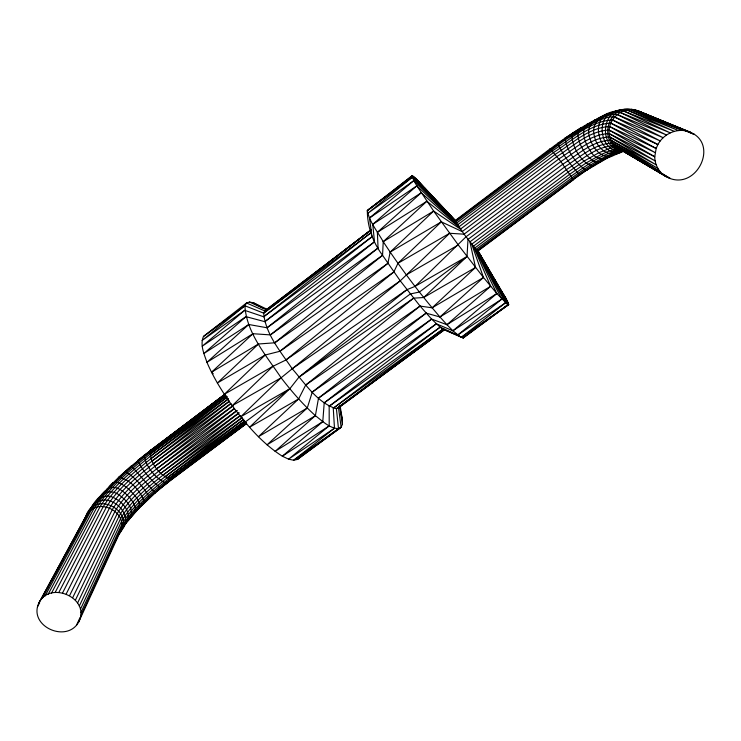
<?xml version="1.0" encoding="UTF-8"?>
<svg xmlns="http://www.w3.org/2000/svg" width="741" height="741" viewBox="0 0 741 741"><rect width="100%" height="100%" fill="white"/><g stroke="black" fill="none" stroke-linecap="round" stroke-linejoin="round"><path stroke-width="1.11" d="M225.088 394.017L137.761 460.411C142.67 471.081 151.331 480.613 160.528 487.948L246.558 423.528M339.999 405.225L342.333 419.406L342.425 424.158L341.147 427.298L338.489 428.687C329.273 428.187 322.298 420.971 315.388 415.645C302.699 404.243 291.528 391.267 281.108 377.79C266.473 355.791 246.503 333.2 244.891 305.764L246.521 302.986L249.485 302.041L253.663 302.884L266.992 309.238M78.546 622.264C91.551 598.385 49.239 579.536 38.541 603.646C28.843 626.562 66.671 643.253 78.546 622.264L121.033 530.111C132.935 509.475 151.812 493.867 170.254 479.242L245.336 422.574M477.334 249.837L506.335 299.04L508.669 304.57L463.199 337.961L442.933 329.115L440.126 327.189L431.614 319.102L420.073 306.079L400.26 280.839L382.56 255.312L383.227 241.677C377.577 231.637 369.537 222.143 367.314 210.62L412.098 175.802L415.896 178.424L427.325 191.141M220.003 323.993L203.442 336.479C199.801 344.973 204.238 354.207 206.952 362.321C213.519 377.762 222.467 392.063 232.211 405.688C246.457 424.658 262.119 443.35 282.33 456.197L322.78 421.657L324.215 402.845L431.614 319.102L446.953 324.706L452.918 330.782L461.124 337.461L508.669 304.57L477.436 250.004M167.318 481.567L166.818 483.215L160.528 487.948M118.245 478.769L118.866 477.176L131.314 465.876L155.193 492.913L138.873 508.409L125.859 523.183C128.582 517.57 137.474 513.883 134.992 506.724C133.241 501.222 129.304 496.711 124.933 493.089C111.539 481.474 105 489.088 96.441 501.629M412.098 175.802L455.002 220.596L464.061 234.175L476.028 249.393L501.814 299.105L452.918 330.782L436.319 323.826L329.171 406.253L329.199 425.88L282.33 456.197L288.573 459.161L293.631 460.226L334.478 428.233L333.274 408.226L442.933 329.115L463.199 337.961L507.78 304.644L496.831 293.547L483.484 277.477L471.721 244.206L568.393 171.893L584.112 161.075L598.932 152.702L610.714 148.033L615.938 147.431L620.578 149.571L666.418 176.793C659.221 172.866 654.738 164.9 654.757 156.759L609.111 130.083C609.852 117.912 621.884 107.843 634.018 109.779L686.75 131.064C721.836 140.697 696.577 193.392 666.418 176.793L617.586 147.931C611.797 144.05 608.593 136.992 609.111 130.083C589.354 130.722 573.025 146.329 556.973 156.518L460.42 229.136L433.652 211.055L416.85 185.824L413.83 180.619L412.098 175.802L367.314 210.62C367.434 227.042 372.843 242.242 382.56 255.312L274.744 342.805L258.479 343.991L211.5 372.241L213.251 373.76M124.988 471.489C135.223 477.26 143.81 487.3 149.617 497.535L137.872 509.048C143.356 502.454 133.13 493.839 128.702 489.162C125.349 486.337 121.672 483.697 117.393 482.484C111.974 480.816 108.529 487.439 105.982 490.996M322.78 421.657L275.078 451.38L315.388 415.645L318.519 398.093L426.149 313.128L439.95 316.972L446.953 324.706L496.831 293.547L474.824 248.013L571.209 176.015C586.835 165.576 602.803 152.331 622.042 150.117M173.301 477.917L172.597 478.779C161.066 478.806 148.302 461.347 150.599 450.232L224.467 394.666L149.997 451.223C132.139 464.839 115.383 479.964 100.563 496.859M149.617 497.535L143.319 503.593L142.244 503.584M258.479 343.991L217.354 383.023L265.167 355.013L279.931 351.28L387.876 263.37L390.164 252.116L433.652 211.055L458.29 244.956L483.484 277.477L439.95 316.972C419.387 293.186 400.501 267.946 383.227 241.677L426.89 201.256L458.846 226.885L555.231 154.332C572.006 143.643 589.03 127.396 609.667 126.563L656.165 148.478L654.757 156.759L609.148 133.602C590.095 134.065 574.321 149.145 558.853 158.945L462.18 231.59L441.312 221.846L390.164 252.116M111.91 484.938L113.03 482.836M315.388 415.645L267.029 444.822L307.256 407.995L312.276 392.109L420.073 306.079L432.123 307.811L483.484 277.477M172.44 478.584L155.193 492.913L154.526 492.237M87.429 514.912C93.32 501.657 106.176 482.799 121.505 496.868C130.333 503.343 136.557 515.217 125.535 522.942M85.113 518.33C90.661 506.909 100.841 489.273 115.809 498.823C121.83 502.102 127.035 507.724 128.23 514.662C129.443 522.998 120.626 527.861 118.134 535.141C138.836 513.087 94.95 487.948 85.743 516.496L38.541 603.646M582.556 127.6L579.768 128.573L565.05 138.104C566.698 150.599 575.813 163.27 586.094 170.495L614.502 153.869L598.848 162.538L593.448 161.205L587.178 155.712L583.324 150.395L580.277 144.449L578.388 138.595L577.887 133.51L578.165 131.453L579.768 128.573L588.4 123.497C579.397 129.675 585.084 143.208 590.021 150.404C598.589 165.91 611.918 155.86 623.681 150.673C612.029 159.676 596.857 149.719 594.634 136.798C589.336 121.154 605.573 111.53 619.022 110.696M550.443 149.534L550.239 148.746L560.826 161.529L573.33 179.831L477.843 251.06L476.028 249.393L572.219 177.581C587.798 166.716 603.85 154.758 622.736 150.618C597.542 149.404 600.979 106.769 625.997 109.594M118.68 532.835C140.531 516.208 105.055 485.837 91.625 507.613L94.376 504.158M119.82 532.751C129.907 514.995 102.351 497.517 89.077 511.698L42.385 598.163M76.601 624.987L79.982 617.679M80.704 616.03L121.728 527.296C133.111 507.641 151.118 492.774 168.689 478.825L244.743 421.138M80.862 612.696L121.894 524.378C132.834 505.575 150.09 491.357 166.92 477.991L243.02 419.99M80.389 609.343L121.515 521.442C132.12 503.343 148.765 489.644 164.993 476.75L242.057 417.767M79.306 606.064L120.607 518.58C130.99 501.009 147.181 487.698 162.974 475.148L240.084 415.914M265.167 355.013L224.338 394.295L272.79 366.406L285.822 360.033L393.841 271.975L397.954 263.305L441.312 221.846M77.62 602.961L119.199 515.875C128.397 500.156 142.68 488.171 156.49 476.63L239.065 413.015M75.406 600.127L117.328 513.393C127.609 496.294 143.43 483.317 158.87 471.044L237.064 410.662M72.711 597.626L115.04 511.216C125.461 494.062 141.374 481.011 156.907 468.655L234.239 408.875M69.608 595.551L112.41 509.4C123.089 491.996 139.28 478.723 155.091 466.145L233.369 405.605M244.891 305.764L202.089 340.471L244.706 310.349L263.666 316.75L370.546 233.054L370.231 230.747L264.778 310.914L246.521 302.986L203.442 336.479L244.891 305.764L263.666 313.137L264.778 310.914L371.009 229.886L263.666 313.137C265.584 334.321 280.774 351.716 292.213 368.768C305.097 383.338 316.981 402.743 336.405 408.745L338.498 407.819L444.702 329.569L336.405 408.745L338.489 428.687L297.4 459.42L293.631 460.226L338.489 428.687M463.199 337.961L463.875 336.609M66.199 593.958L109.511 508.011C120.57 490.162 137.215 476.528 153.48 463.588L230.868 403.752M307.256 407.995L258.424 436.699L298.642 398.936L305.663 385.079L413.598 298.178L423.722 297.502L475.518 267.445L469.905 241.899L566.661 169.457C581.435 160.186 596.7 145.662 614.937 145.792L660.203 171.764L612.714 143.217C594.597 143.208 579.471 157.629 564.79 166.864L467.988 239.408L467.025 256.479L423.722 297.502M62.587 592.893L106.417 507.085C116.782 490.246 132.278 477.287 147.311 464.755L229.515 401.289M58.863 592.383L103.24 506.64C115.383 487.393 133.389 472.647 151.016 458.614L228.432 398.973M55.14 592.448L100.054 506.696C112.864 486.55 131.741 471.072 150.247 456.354L226.755 397.593M95.756 502.426L98.21 498.869M51.527 593.087L96.96 507.261C110.502 486.105 130.342 469.822 149.812 454.326L226.311 395.787M48.137 594.282L94.042 508.298C108.353 486.059 129.23 468.914 149.728 452.603L225.19 395.101M45.062 595.986L91.393 509.799L96.469 502.111L104.249 492.746M40.19 600.738L87.179 513.948M37.485 606.796L39.69 602.72M42.987 596.616L44.09 594.578M47.387 588.474L48.489 586.437M51.796 580.323L54.547 575.238M55.64 573.201L56.742 571.163M57.844 569.125L58.947 567.097M60.049 565.059L61.142 563.021M62.244 560.983L63.346 558.946M66.644 552.842L67.746 550.804M72.701 541.643L73.804 539.605M74.897 537.568L75.999 535.539M77.101 533.501L78.203 531.464M79.306 529.426L80.398 527.388M81.501 525.36L82.603 523.322M83.705 521.284L84.807 519.246M134.927 512.253L128.23 519.626M88.262 512.337L89.948 509.975M122.617 527.583L124.062 525.601M594.282 165.15L593.56 165.984C582.222 165.095 569.653 143.911 572.478 133.158L581.027 127.841M106.584 489.532L107.593 488.402M101.387 495.155L102.619 493.775M299.207 457.475L297.4 459.42L341.147 427.298L338.498 407.819L424.936 343.75M132.815 514.421L139.493 507.4M406.92 289.675L298.901 377.215L289.824 388.756L240.714 416.794L281.108 377.79L292.213 368.768L406.92 289.675L415.034 286.397L466.015 236.805L562.817 164.196C577.591 154.888 592.763 140.401 610.973 140.262L656.165 164.826L609.778 137.029C591.244 137.326 575.859 152.035 560.826 161.529L464.061 234.175L449.62 233.276L397.954 263.305M615.984 111.03C603.165 115.652 582.898 120.626 590.179 138.947C592.744 148.098 602.201 160.037 612.779 155.267M292.213 368.768L400.26 280.839L449.62 233.276M112.271 483.716L118.866 477.176C130.388 479.547 140.957 491.329 144.421 502.472L143.319 503.593M272.79 366.406L232.211 405.688L281.108 377.79M211.5 372.241L252.959 333.719L270.409 334.895L382.56 255.312M118.365 477.797L144.856 454.807L222.291 396.518M432.123 307.811L475.518 267.445M593.504 120.764C607.083 114.577 622.005 105.704 637.399 110.594L686.75 131.064C675.477 128.35 663.269 134.454 657.888 144.551L610.806 123.154C589.327 124.053 571.154 141.318 553.684 152.433L457.503 224.894L421.231 192.762L377.373 232.331L378.058 248.05L267.066 327.772L248.763 324.502L206.952 362.321L252.959 333.719M155.017 492.672L149.071 498.137L148.274 497.869M125.766 471.832L127.489 470.303M446.953 324.706L490.662 286.267L473.369 246.262L569.922 174.098L586.075 163.001L601.322 154.415L609.889 150.747L616.475 149.08L618.865 149.052L622.746 150.303M624.228 150.831C598.756 156.907 592.643 108.621 620.291 112.465L666.511 134.992L617.299 114.531L615.039 114.077L607.898 115.374L591.883 122.358L564.772 138.873L455.15 221.05L412.246 177.266L367.684 213.38L413.83 180.619L455.622 221.939L564.818 140.086L590.605 124.395L601.322 119.403L609.556 116.865L614.678 117.05L660.231 140.929L612.492 119.949C590.086 120.95 570.598 139.243 552.388 150.895L456.41 223.236L416.85 185.824L372.751 224.356L374.492 241.807L264.806 321.668L245.993 316.648L203.831 353.559L248.763 324.502M155.026 492.765L161.112 487.559M452.918 330.782L496.831 293.547M244.706 310.349L202.21 346.204L245.993 316.648M264.806 321.668L371.973 236.768L369.5 217.993L413.83 180.619M329.199 425.88L288.573 459.161L334.478 428.233M329.171 406.253L440.126 327.189L457.679 335.062L501.814 299.105M270.409 334.895L378.058 248.05M267.066 327.772L374.492 241.807M461.124 337.461L505.492 302.828L476.945 250.384L572.913 178.757C588.845 167.494 605.332 155.693 624.468 150.719M276.069 303.069L271.502 306.589L273.383 305.255M284.285 296.733L294.325 288.999M299.799 284.776L313.499 274.216M315.323 272.808L371.009 229.886M246.503 422.963L166.077 483.447C155.712 478.269 145.597 466.756 144.217 455.169L145.801 454.854M159.148 444.619L154.573 448.092L156.416 446.74M169.226 436.958L173.802 433.485M184.796 425.13L188.455 422.351M196.698 416.09L204.025 410.523M208.61 407.041L218.678 399.39M333.274 408.226L440.126 327.189M550.239 148.746L455.187 220.577L413.339 176.21M464.894 214.056L466.728 212.667M492.487 193.244L494.33 191.854M507.205 182.138L509.048 180.748M522.84 170.347L524.684 168.957M263.666 313.137L370.546 233.054M149.997 451.223L225.227 394.934M245.114 422.129L289.824 388.756L249.55 427.251L298.642 398.936M336.405 408.745L442.933 329.115M368.342 209.731L392.221 191.947M221.846 322.622L229.21 317.129M149.728 452.603L225.283 396.361M573.293 179.517L477.556 250.94L507.78 304.644M367.314 210.62L412.246 177.266M171.569 479.223L246.549 423.5M426.788 342.37L436.088 335.478M437.95 334.098L444.452 329.273L440.738 331.959M263.666 316.75L371.973 236.768M149.812 454.326L227.533 396.759M170.254 479.242L246.457 422.889M550.174 148.922L557.871 143.254C562.299 154.443 571.218 165.632 579.647 174.904L587.178 169.726L579.647 174.904M150.247 456.354L228.274 398.825M168.689 478.825L245.262 422.444M151.016 458.614L229.321 401.122M166.92 477.991L244.65 420.981M152.1 461.05L230.738 403.512M164.993 476.75L243.835 419.11M153.48 463.588L233.23 405.383M155.091 466.145L234.063 408.634M162.974 475.148L241.955 417.554M156.907 468.655L236.898 410.458M158.87 471.044L238.889 412.82M160.908 473.23L239.973 415.664M398.945 362.33L402.659 359.635M409.162 354.911L413.811 351.53M420.304 346.807L424.954 343.435M430.521 339.387L436.097 335.34M470.405 331.931L473.203 329.93M480.668 324.595L487.207 319.917M489.069 318.584L508.669 304.57M304.505 453.473L310.146 449.444M314.842 446.091L341.147 427.298M324.215 402.845L436.319 323.826M557.602 143.328L573.404 132.639M274.744 342.805L387.876 263.37M318.519 398.093L431.614 319.102M279.931 351.28L393.841 271.975M312.276 392.109L426.149 313.128M285.822 360.033L400.26 280.839M413.598 298.178L298.901 377.215L410.264 293.982L419.397 292.028L467.025 256.479L415.034 286.397M305.663 385.079L420.073 306.079M369.5 217.993L416.85 185.824M457.679 335.062L505.492 302.828M372.751 224.356L421.231 192.762M586.094 170.495L593.393 165.725M150.599 450.232L151.525 449.648M377.373 232.331L426.89 201.256M383.227 241.677L433.652 211.055M439.95 316.972L490.662 286.267M592.531 166.345L601.284 160.936L598.848 162.538M583.51 127.035L585.436 125.905M587.354 124.775L590.234 123.08M406.346 274.865L458.29 244.956M604.184 159.315L607.083 157.694M586.816 124.423L595.403 119.662M591.142 122.58L595.708 120.088M565.05 138.104L566.541 137.965M597.533 119.088L604.332 115.707M615.502 153.415L618.513 152.053M616.197 153.711L618.485 152.683M137.761 460.411L138.789 460.55M624.376 150.831C600.516 162.26 586.316 116.346 612.399 112.827M631.091 109.27L634.018 109.779L682.646 130.444L630.517 109.566C607.472 105.009 597.857 143.587 620.977 149.756M621.912 109.946L623.848 109.455M617.485 110.807L623.552 110.928L674.282 131.352L626.997 109.946L624.311 109.464M637.399 110.594L690.631 132.37L637.399 110.594L634.361 110.066L636.408 110.974M626.997 109.946L678.45 130.546L630.517 109.566M647.634 115.615L650.802 116.893M655.035 118.597L658.212 119.875M667.734 123.701L670.911 124.979M675.144 126.683L678.321 127.961M680.433 128.814L685.721 130.935M687.843 131.787L694.187 134.343L640.557 111.993M620.291 112.465L670.262 132.852L623.552 110.928M614.678 117.05L663.139 137.706L617.299 114.531M249.485 302.041L266.936 310.108M609.111 130.083L655.109 152.581L609.667 126.563M253.663 302.884L262.397 307.83M609.778 137.029L655.109 160.871L609.148 133.602M612.492 119.949L657.888 144.551L656.165 148.478L610.806 123.154M612.714 143.217L657.878 168.485L610.973 140.262M620.578 149.571L660.212 172.644M662.195 173.792L670.123 178.414L662.241 173.69M617.586 147.931L663.075 174.561L614.937 145.792M647.467 164.835L649.44 166.012M652.395 167.781L654.359 168.967M656.331 170.143L659.286 171.912M641.502 112.632L643.401 113.91M434.986 199.551L438.978 203.729M442.961 207.915L454.937 220.466M424.463 187.751L455.224 220.54M415.896 178.424L454.909 220.16M496.201 282.951L506.335 299.04M477.806 250.745L508.169 302.661M477.537 250.338L499.082 287.267M477.408 250.514L480.251 255.506M481.391 257.507L483.095 260.508M484.234 262.509L485.374 264.509M489.356 271.502L490.486 273.503M341.138 414.256L342.333 419.406M124.766 471.86L124.905 472.591M339.804 406.374L340.165 408.652M340.536 410.94L340.897 413.228M339.684 406.624L342.425 424.158M580.064 174.598L573.043 179.692L580.064 174.598"/></g></svg>
